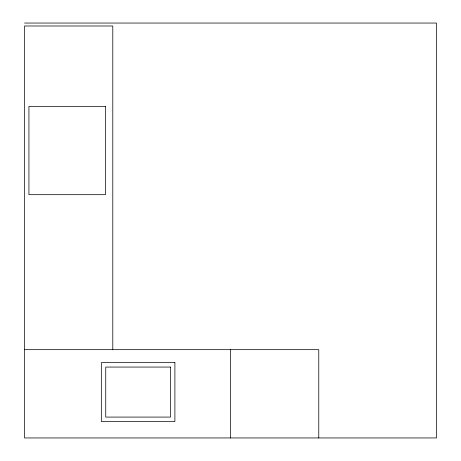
<?xml version="1.0" encoding="UTF-8"?>
<svg xmlns="http://www.w3.org/2000/svg" width="461" height="461" viewBox="0 0 461 461"><rect width="100%" height="100%" fill="white"/><g stroke="black" fill="none" stroke-linecap="round" stroke-linejoin="round"><path stroke-width="0.69" d="M24.519 23.05L436.481 23.05L436.481 437.95L24.519 437.95L24.519 25.995L112.795 25.995L112.795 349.674M24.519 349.674L318.776 349.674L318.776 437.95M230.5 349.674L230.5 437.95M105.442 106.399L28.934 106.399L28.934 194.68L105.442 194.68L105.442 106.399M174.898 362.651L101.334 362.651L101.334 421.498L174.898 421.498L174.898 362.651M170.484 367.065L105.748 367.065L105.748 417.084L170.484 417.084L170.484 367.065"/></g></svg>
